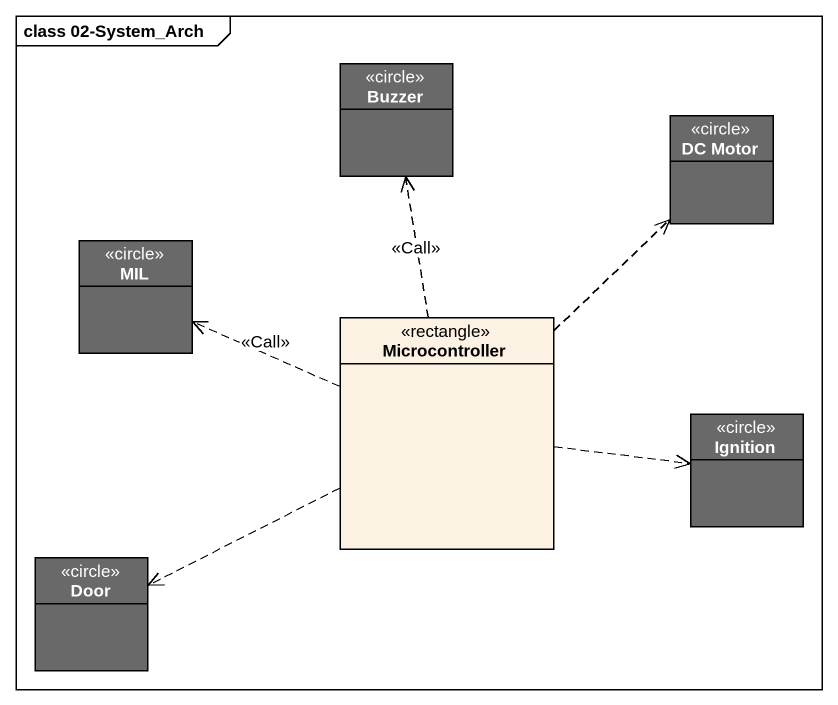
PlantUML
@startuml
mainframe class 02-System_Arch
hide circle
hide empty members
class Buzzer <<circle>> #696969
class "DC Motor" as DC_Motor <<circle>> #696969
class MIL <<circle>> #696969
class Microcontroller <<rectangle>>
class Ignition <<circle>> #696969
class Door <<circle>> #696969
Microcontroller .up.> Buzzer : <<Call>>
Microcontroller .up.> DC_Motor
Microcontroller .left.> MIL : <<Call>>
Microcontroller .right.> Ignition
Microcontroller .left.> Door
@enduml
